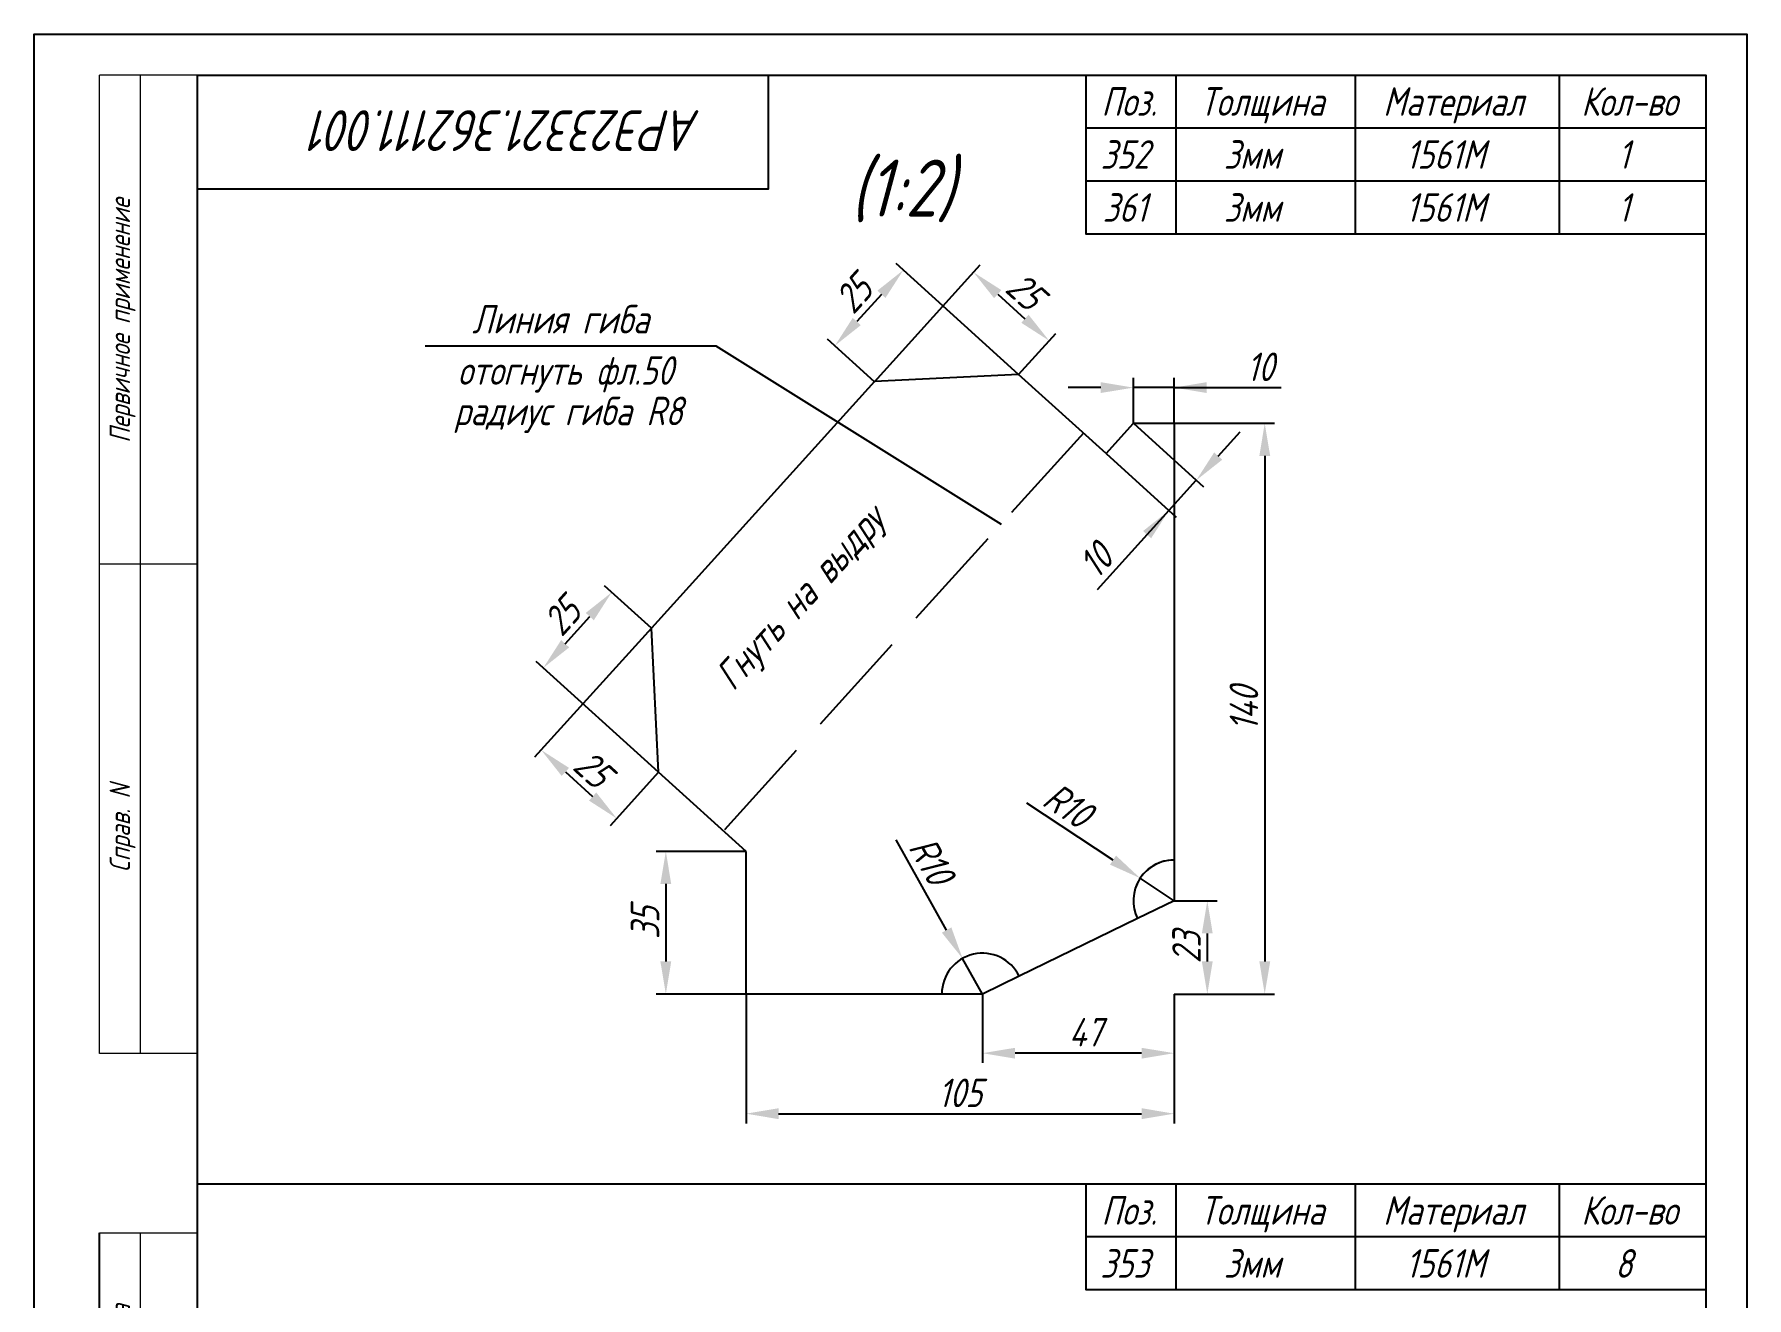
# Model space of a CAD drawing. Header units: millimetres. Extents: x -37166 to -34073, y -441 to 2979.
# Drawn here: x -35527 to -35317, y 395.4 to 550.4 of the extents above; entities that cross this region are included whole.
import ezdxf
from ezdxf.enums import TextEntityAlignment as Align

# ---------------------------------------------------------------- set-up
doc = ezdxf.new("R2010")
doc.units = ezdxf.units.MM
doc.header["$PDSIZE"] = -1
doc.linetypes.add('Short_dashed', pattern=[5, 3.75, -1.25])
doc.linetypes.add('SLD-Сплошная', pattern=[0])
for name, color, linetype in [('Frame', 6, 'Continuous'), ('ОСНОВНАЯ_НАДПИСЬ', 7, 'SLD-Сплошная'), ('ЧЕРТЕЖ', 7, 'Continuous')]:
    doc.layers.add(name, color=color, linetype=linetype)
doc.styles.add('SLDTEXTSTYLE0', font='ГОСТ тип А наклонный.ttf')
doc.styles.get("Standard").update_dxf_attribs({"font": 'ГОСТ тип А наклонный.ttf'})
doc.styles.add('ГОСТ', font='ГОСТ тип А.ttf', dxfattribs={"oblique": 15})
doc.dimstyles.new('dim1', dxfattribs={"dimtxt": 3.5, "dimasz": 4, "dimexe": 1.2, "dimexo": 0, "dimgap": 0.8, "dimtad": 1, "dimdec": 0, "dimdsep": 46, "dimtxsty": 'Standard', "dimcen": 5, "dimadec": 0, "dimazin": 0, "dimtfac": 1, "dimtdec": 0, "dimtmove": 0, "dimatfit": 3, "dimfxl": 0, "dimtolj": 1, "dimtzin": 0, "dimarcsym": 0})

# ---------------------------------------------------------------- blocks, each defined once
blk = doc.blocks.new('stamp-side-22600')
at = {"layer": 'Frame'}
blk.add_line((-12, 0), (-12, 145), dxfattribs=at)
at = {"layer": 'Frame', "lineweight": 13}
for p, q in [((-12, 145), (0, 145)), ((-12, 110), (0, 110)), ((0, 85), (-12, 85)), ((-12, 60), (0, 60)), ((0, 25), (-12, 25)), ((0, 0), (-12, 0))]:
    blk.add_line(p, q, dxfattribs=at)
at = {"layer": 'Frame', "color": 7, "lineweight": 13}
blk.add_line((-7, 145), (-7, 0), dxfattribs=at)
at = {"color": 7, "lineweight": 13, "style": 'ГОСТ', "oblique": 15}
for s, p in [('Подпись и дата', (-8.25, 115.55)), ('Инв. N дубл.', (-8.25, 88.76)), ('Взамен инв. N', (-8.25, 61.42)), ('Подпись и дата', (-8.25, 30.25)), ('Инв. N подл.', (-8.25, 2.97))]:
    blk.add_text(s, height=2.5, rotation=90, dxfattribs=at).set_placement(p)
blk = doc.blocks.new('stamp-side-w22600')
at = {"layer": 'Frame', "lineweight": 13}
for p, q in [((0, 287), (-12, 287)), ((-12, 167), (-12, 287)), ((0, 227), (-12, 227)), ((0, 167), (-12, 167))]:
    blk.add_line(p, q, dxfattribs=at)
at = {"layer": 'Frame', "color": 7, "lineweight": 13}
blk.add_line((-7, 287), (-7, 167), dxfattribs=at)
blk.add_blockref('stamp-side-22600', (0, 0))
at = {"color": 7, "lineweight": 13, "style": 'ГОСТ', "oblique": 15}
for s, p in [('Первичное применение', (-8.25, 241.89)), ('Справ. N', (-8.25, 189.23))]:
    blk.add_text(s, height=2.5, rotation=90, dxfattribs=at).set_placement(p)
blk = doc.blocks.new('A4-vert-gost-02-Neptun')
at = {"layer": 'Frame', "color": 7}
blk.add_lwpolyline([(0, 0), (0, 297), (210, 297), (210, 0)], close=True, dxfattribs=at)
at = {"layer": 'Frame'}
blk.add_lwpolyline([(20, 5), (20, 292), (205, 292), (205, 5)], close=True, dxfattribs=at)
blk.add_lwpolyline([(90, 292), (90, 278), (20, 278)], dxfattribs=at)
blk.add_blockref('stamp-side-w22600', (20, 5))
at = {"layer": 'ОСНОВНАЯ_НАДПИСЬ', "lineweight": 13, "style": 'SLDTEXTSTYLE0', "oblique": 7.5}
blk.add_attdef('PAGE', text='', height=3.5, dxfattribs=at).set_placement((199.52, 7.97), align=Align.CENTER)
at = {"layer": 'ЧЕРТЕЖ', "style": 'ГОСТ', "oblique": 15}
blk.add_attdef('НОМЕР ЧЕРТЕЖА', text='', height=5, rotation=180, dxfattribs=at).set_placement((58.02, 285.18), align=Align.MIDDLE_CENTER)
blk.add_attdef('Номер чертежа', text='', height=7, dxfattribs=at).set_placement((141.15, 13.28), align=Align.MIDDLE_CENTER)
blk = doc.blocks.new('*D6885')
at = {"color": 0, "lineweight": -2}
for p, q in [((-35410.71, 432.63), (-35410.71, 424.18)), ((-35387.21, 432.63), (-35387.21, 424.18)), ((-35391.21, 425.38), (-35406.71, 425.38))]:
    blk.add_line(p, q, dxfattribs=at)
at = {"color": 0}
for points in [[(-35406.71, 426.04), (-35406.71, 424.71), (-35410.71, 425.38)], [(-35391.21, 424.71), (-35391.21, 426.04), (-35387.21, 425.38)]]:
    blk.add_solid(points, dxfattribs=at)
at = {"layer": 'Defpoints', "color": 0}
for p in [(-35410.71, 432.63), (-35387.21, 432.63), (-35410.71, 425.38)]:
    blk.add_point(p, dxfattribs=at)
at = {"color": 0, "insert": (-35398.07, 427.95), "char_height": 3.5, "attachment_point": 5}
blk.add_mtext('\\A1;47', dxfattribs=at)
blk = doc.blocks.new('*D6886')
at = {"color": 0, "lineweight": -2}
for p, q in [((-35387.21, 444.07), (-35381.94, 444.07)), ((-35383.14, 440.07), (-35383.14, 436.63)), ((-35387.21, 432.63), (-35381.94, 432.63))]:
    blk.add_line(p, q, dxfattribs=at)
at = {"color": 0}
for points in [[(-35382.48, 440.07), (-35383.81, 440.07), (-35383.14, 444.07)], [(-35383.81, 436.63), (-35382.48, 436.63), (-35383.14, 432.63)]]:
    blk.add_solid(points, dxfattribs=at)
at = {"layer": 'Defpoints', "color": 0}
for p in [(-35387.21, 444.07), (-35387.21, 432.63), (-35383.14, 432.63)]:
    blk.add_point(p, dxfattribs=at)
at = {"color": 0, "insert": (-35385.69, 438.35), "char_height": 3.5, "attachment_point": 5, "rotation": 90}
blk.add_mtext('\\A1;23', dxfattribs=at)
blk = doc.blocks.new('*D6887')
at = {"color": 0, "lineweight": -2}
for p, q in [((-35387.21, 502.63), (-35374.9, 502.63)), ((-35376.1, 498.63), (-35376.1, 436.63)), ((-35387.21, 432.63), (-35374.9, 432.63))]:
    blk.add_line(p, q, dxfattribs=at)
at = {"color": 0}
for points in [[(-35375.43, 498.63), (-35376.76, 498.63), (-35376.1, 502.63)], [(-35376.76, 436.63), (-35375.43, 436.63), (-35376.1, 432.63)]]:
    blk.add_solid(points, dxfattribs=at)
at = {"layer": 'Defpoints', "color": 0}
for p in [(-35387.21, 502.63), (-35387.21, 432.63), (-35376.1, 432.63)]:
    blk.add_point(p, dxfattribs=at)
at = {"color": 0, "insert": (-35378.65, 467.63), "char_height": 3.5, "attachment_point": 5, "rotation": 90}
blk.add_mtext('\\A1;140', dxfattribs=at)
blk = doc.blocks.new('*D6888')
at = {"color": 0, "lineweight": -2}
for p, q in [((-35439.71, 432.63), (-35439.71, 416.76)), ((-35387.21, 432.63), (-35387.21, 416.76)), ((-35435.71, 417.96), (-35391.21, 417.96))]:
    blk.add_line(p, q, dxfattribs=at)
at = {"color": 0}
for points in [[(-35435.71, 418.63), (-35435.71, 417.29), (-35439.71, 417.96)], [(-35391.21, 417.29), (-35391.21, 418.63), (-35387.21, 417.96)]]:
    blk.add_solid(points, dxfattribs=at)
at = {"layer": 'Defpoints', "color": 0}
for p in [(-35439.71, 432.63), (-35387.21, 432.63), (-35387.21, 417.96)]:
    blk.add_point(p, dxfattribs=at)
at = {"color": 0, "insert": (-35413.46, 420.51), "char_height": 3.5, "attachment_point": 5}
blk.add_mtext('\\A1;105', dxfattribs=at)
blk = doc.blocks.new('*D6889')
at = {"color": 0, "lineweight": -2}
for p, q in [((-35392.21, 502.63), (-35392.21, 508.21)), ((-35387.21, 502.63), (-35387.21, 508.21)), ((-35396.21, 507.01), (-35400.21, 507.01)), ((-35387.21, 507.01), (-35392.21, 507.01)), ((-35387.21, 507.01), (-35374.09, 507.01)), ((-35383.21, 507.01), (-35379.21, 507.01))]:
    blk.add_line(p, q, dxfattribs=at)
at = {"color": 0}
for points in [[(-35396.21, 506.35), (-35396.21, 507.68), (-35392.21, 507.01)], [(-35383.21, 507.68), (-35383.21, 506.35), (-35387.21, 507.01)]]:
    blk.add_solid(points, dxfattribs=at)
at = {"layer": 'Defpoints', "color": 0}
for p in [(-35392.21, 507.01), (-35392.21, 502.63), (-35387.21, 502.63)]:
    blk.add_point(p, dxfattribs=at)
at = {"color": 0, "insert": (-35376.65, 509.56), "char_height": 3.5, "attachment_point": 5}
blk.add_mtext('\\A1;10', dxfattribs=at)
blk = doc.blocks.new('*D6890')
at = {"color": 0, "lineweight": -2}
for p, q in [((-35392.21, 502.63), (-35383.6, 494.84)), ((-35381.8, 498.62), (-35379.12, 501.58)), ((-35395.56, 498.93), (-35386.95, 491.14)), ((-35387.84, 491.94), (-35384.49, 495.65)), ((-35387.84, 491.94), (-35396.65, 482.21)), ((-35390.53, 488.98), (-35393.21, 486.01))]:
    blk.add_line(p, q, dxfattribs=at)
at = {"color": 0}
for points in [[(-35382.3, 499.06), (-35381.31, 498.17), (-35384.49, 495.65)], [(-35390.03, 488.53), (-35391.02, 489.42), (-35387.84, 491.94)]]:
    blk.add_solid(points, dxfattribs=at)
at = {"layer": 'Defpoints', "color": 0}
for p in [(-35392.21, 502.63), (-35395.56, 498.93), (-35384.49, 495.65)]:
    blk.add_point(p, dxfattribs=at)
at = {"color": 0, "insert": (-35396.82, 485.82), "char_height": 3.5, "attachment_point": 5, "rotation": 47.8624}
blk.add_mtext('\\A1;10', dxfattribs=at)
blk = doc.blocks.new('*D6891')
at = {"color": 0, "lineweight": -2}
for p, q in [((-35439.71, 450.13), (-35450.74, 450.13)), ((-35449.54, 446.13), (-35449.54, 436.63)), ((-35439.71, 432.63), (-35450.74, 432.63))]:
    blk.add_line(p, q, dxfattribs=at)
at = {"color": 0}
for points in [[(-35448.88, 446.13), (-35450.21, 446.13), (-35449.54, 450.13)], [(-35450.21, 436.63), (-35448.88, 436.63), (-35449.54, 432.63)]]:
    blk.add_solid(points, dxfattribs=at)
at = {"layer": 'Defpoints', "color": 0}
for p in [(-35439.71, 450.13), (-35449.54, 432.63), (-35439.71, 432.63)]:
    blk.add_point(p, dxfattribs=at)
at = {"color": 0, "insert": (-35452.09, 441.38), "char_height": 3.5, "attachment_point": 5, "rotation": 90}
blk.add_mtext('\\A1;35', dxfattribs=at)
blk = doc.blocks.new('*D6892')
at = {"color": 0, "lineweight": -2}
for p, q in [((-35406.28, 508.63), (-35421.31, 522.23)), ((-35423.11, 518.45), (-35426.13, 515.12)), ((-35423.94, 507.74), (-35429.7, 512.96))]:
    blk.add_line(p, q, dxfattribs=at)
at = {"color": 0}
for points in [[(-35422.61, 518.01), (-35423.6, 518.9), (-35420.42, 521.42)], [(-35426.62, 515.56), (-35425.63, 514.67), (-35428.81, 512.15)]]:
    blk.add_solid(points, dxfattribs=at)
at = {"layer": 'Defpoints', "color": 0}
for p in [(-35428.81, 512.15), (-35406.28, 508.63), (-35423.94, 507.74)]:
    blk.add_point(p, dxfattribs=at)
at = {"color": 0, "insert": (-35426.51, 518.5), "char_height": 3.5, "attachment_point": 5, "rotation": 47.8624}
blk.add_mtext('\\A1;25', dxfattribs=at)
blk = doc.blocks.new('*D6893')
at = {"color": 0, "lineweight": -2}
for p, q in [((-35423.94, 507.74), (-35411, 522.05)), ((-35408.84, 518.47), (-35405.5, 515.45)), ((-35406.28, 508.63), (-35401.73, 513.66))]:
    blk.add_line(p, q, dxfattribs=at)
at = {"color": 0}
for points in [[(-35408.39, 518.97), (-35409.29, 517.98), (-35411.81, 521.16)], [(-35405.95, 514.96), (-35405.06, 515.95), (-35402.54, 512.77)]]:
    blk.add_solid(points, dxfattribs=at)
at = {"layer": 'Defpoints', "color": 0}
for p in [(-35402.54, 512.77), (-35406.28, 508.63), (-35423.94, 507.74)]:
    blk.add_point(p, dxfattribs=at)
at = {"color": 0, "insert": (-35405.46, 518.85), "char_height": 3.5, "attachment_point": 5, "rotation": 317.8624}
blk.add_mtext('\\A1;25', dxfattribs=at)
blk = doc.blocks.new('*D6894')
at = {"color": 0, "lineweight": -2}
for p, q in [((-35451.31, 477.49), (-35457.07, 482.7)), ((-35461.88, 475.59), (-35458.87, 478.93)), ((-35450.43, 459.84), (-35465.46, 473.43))]:
    blk.add_line(p, q, dxfattribs=at)
at = {"color": 0}
for points in [[(-35458.37, 478.48), (-35459.36, 479.38), (-35456.18, 481.9)], [(-35462.38, 476.04), (-35461.39, 475.15), (-35464.57, 472.63)]]:
    blk.add_solid(points, dxfattribs=at)
at = {"layer": 'Defpoints', "color": 0}
for p in [(-35456.18, 481.9), (-35451.31, 477.49), (-35450.43, 459.84)]:
    blk.add_point(p, dxfattribs=at)
at = {"color": 0, "insert": (-35462.27, 478.97), "char_height": 3.5, "attachment_point": 5, "rotation": 47.8624}
blk.add_mtext('\\A1;25', dxfattribs=at)
blk = doc.blocks.new('*D6895')
at = {"color": 0, "lineweight": -2}
for p, q in [((-35451.31, 477.49), (-35465.63, 461.67)), ((-35461.86, 459.87), (-35458.52, 456.85)), ((-35450.43, 459.84), (-35456.36, 453.28))]:
    blk.add_line(p, q, dxfattribs=at)
at = {"color": 0}
for points in [[(-35461.41, 460.37), (-35462.31, 459.38), (-35464.82, 462.56)], [(-35458.97, 456.36), (-35458.07, 457.35), (-35455.56, 454.17)]]:
    blk.add_solid(points, dxfattribs=at)
at = {"layer": 'Defpoints', "color": 0}
for p in [(-35451.31, 477.49), (-35450.43, 459.84), (-35455.56, 454.17)]:
    blk.add_point(p, dxfattribs=at)
at = {"color": 0, "insert": (-35458.48, 460.25), "char_height": 3.5, "attachment_point": 5, "rotation": 317.8624}
blk.add_mtext('\\A1;25', dxfattribs=at)
blk = doc.blocks.new('*D6896')
at = {"color": 0, "lineweight": -2}
for p, q in [((-35394.7, 449.05), (-35405.26, 456.06)), ((-35387.21, 444.07), (-35391.37, 446.84))]:
    blk.add_line(p, q, dxfattribs=at)
blk.add_arc((-35387.21, 444.07), 5, 90, 160.1915, dxfattribs=at)
at = {"color": 0}
blk.add_solid([(-35395.07, 448.5), (-35394.33, 449.61), (-35391.37, 446.84)], dxfattribs=at)
at = {"layer": 'Defpoints', "color": 0}
for p in [(-35391.37, 446.84), (-35387.21, 444.07)]:
    blk.add_point(p, dxfattribs=at)
at = {"color": 0, "insert": (-35400.24, 455.79), "char_height": 3.5, "attachment_point": 5, "rotation": 326.4073}
blk.add_mtext('\\A1;R10', dxfattribs=at)
blk = doc.blocks.new('*D6897')
at = {"color": 0, "lineweight": -2}
for p, q in [((-35415.11, 440.48), (-35421.31, 451.53)), ((-35410.71, 432.63), (-35413.15, 436.99))]:
    blk.add_line(p, q, dxfattribs=at)
at = {"color": 0}
blk.add_solid([(-35415.69, 440.16), (-35414.53, 440.81), (-35413.15, 436.99)], dxfattribs=at)
at = {"layer": 'Defpoints', "color": 0}
for p in [(-35413.15, 436.99), (-35410.71, 432.63)]:
    blk.add_point(p, dxfattribs=at)
at = {"color": 0, "insert": (-35416.96, 449), "char_height": 3.5, "attachment_point": 5, "rotation": 299.2871}
blk.add_mtext('\\A1;R10', dxfattribs=at)

msp = doc.modelspace()

# ---------------------------------------------------------------- linework, layer by layer
at = {"color": 6, "ltscale": 0.05}
for p, q in [((-35386.991, 545.351), (-35386.991, 525.851)), ((-35364.991, 545.351), (-35364.991, 525.851)), ((-35339.991, 545.351), (-35339.991, 525.851)), ((-35321.991, 538.851), (-35397.991, 538.851)), ((-35386.991, 409.343), (-35386.991, 396.343)), ((-35364.991, 409.343), (-35364.991, 396.343)), ((-35339.991, 409.343), (-35339.991, 396.343)), ((-35321.991, 402.843), (-35397.991, 402.843))]:
    msp.add_line(p, q, dxfattribs=at)
at = {"color": 7, "ltscale": 0.05}
msp.add_line((-35321.991, 532.351), (-35397.991, 532.351), dxfattribs=at)
at = {"color": 2}
for p, q in [((-35406.284, 508.627), (-35423.939, 507.745)), ((-35395.561, 498.926), (-35406.284, 508.627)), ((-35423.939, 507.745), (-35451.312, 477.491)), ((-35395.561, 498.926), (-35392.206, 502.634)), ((-35392.206, 502.634), (-35387.206, 502.634)), ((-35387.206, 502.634), (-35387.206, 449.072)), ((-35450.429, 459.835), (-35451.312, 477.491)), ((-35439.706, 450.134), (-35450.429, 459.835)), ((-35439.706, 432.634), (-35439.706, 450.134)), ((-35391.702, 441.884), (-35406.211, 434.822)), ((-35415.706, 432.634), (-35439.706, 432.634))]:
    msp.add_line(p, q, dxfattribs=at)
at = {"color": 2, "linetype": 'Short_dashed', "ltscale": 3.5}
msp.add_line((-35398.327, 501.429), (-35442.472, 452.636), dxfattribs=at)
at = {"color": 6}
msp.add_line((-35506.991, 409.343), (-35321.991, 409.343), dxfattribs=at)
at = {"color": 6, "ltscale": 0.05}
for points in [[(-35397.991, 545.351), (-35321.991, 545.351), (-35321.991, 525.851), (-35397.991, 525.851)], [(-35397.991, 409.343), (-35321.991, 409.343), (-35321.991, 396.343), (-35397.991, 396.343)]]:
    msp.add_lwpolyline(points, close=True, dxfattribs=at)
at = {"color": 7}
msp.add_lwpolyline([(-35479.058, 512.122), (-35443.419, 512.122), (-35408.44, 490.25)], dxfattribs=at)
at = {"color": 2}
for points in [[(-35387.206, 449.072), (-35387.206, 444.072), (-35391.702, 441.884)], [(-35406.211, 434.822), (-35410.706, 432.634), (-35415.706, 432.634)]]:
    msp.add_lwpolyline(points, dxfattribs=at)
for centre, start, end in [((-35387.206, 444.072), 90, 205.95338), ((-35410.706, 432.634), 25.95338, 180)]:
    msp.add_arc(centre, 5, start, end, dxfattribs=at)

# ---------------------------------------------------------------- block references
at = {"color": 2, "lineweight": 100, "ltscale": 0.4}
ref = msp.add_blockref('A4-vert-gost-02-Neptun', (-35526.989, 253.351), dxfattribs=at)
ref.add_attrib('НОМЕР ЧЕРТЕЖА', 'АРЭ23321.362111.001', dxfattribs={"layer": 'ЧЕРТЕЖ', "height": 5, "rotation": 180, "style": 'ГОСТ', "oblique": 15}).set_placement((-35468.967, 538.531), align=Align.MIDDLE_CENTER)

# ---------------------------------------------------------------- texts
at = {"color": 7, "style": 'ГОСТ', "oblique": 15}
for s, p in [('Линия гиба', (-35462.451, 513.653)), ('отогнуть фл.50', (-35461.857, 507.36)), ('радиус гиба R8', (-35461.491, 502.395))]:
    msp.add_text(s, height=3.5, dxfattribs=at).set_placement(p, align=Align.CENTER)
msp.add_text('Гнуть на выдру', height=3.5, rotation=47.86241, dxfattribs=at).set_placement((-35431.823, 480.085), align=Align.CENTER)
at = {"color": 7, "char_height": 3.5, "attachment_point": 2, "style": 'ГОСТ'}
for s, insert in [('{\\A1;Поз.}', (-35392.727, 543.851)), ('{\\A1;Толщина}', (-35376.425, 543.851)), ('{\\A1;Материал}', (-35352.975, 543.851)), ('{\\A1;Кол-во}', (-35331.39, 543.851)), ('352', (-35393.252, 537.351)), ('{\\A1;3мм}', (-35377.642, 537.351)), ('{\\A1;1561М}', (-35353.953, 537.351)), ('{\\A1;1}', (-35332.082, 537.351)), ('361', (-35393.252, 530.851)), ('{\\A1;3мм}', (-35377.642, 530.851)), ('{\\A1;1561М}', (-35353.953, 530.851)), ('{\\A1;1}', (-35332.082, 530.851)), ('{\\A1;Поз.}', (-35392.727, 407.843)), ('{\\A1;Толщина}', (-35376.425, 407.843)), ('{\\A1;Материал}', (-35352.975, 407.843)), ('{\\A1;Кол-во}', (-35331.39, 407.843)), ('353', (-35393.252, 401.343)), ('{\\A1;3мм}', (-35377.642, 401.343)), ('{\\A1;1561М}', (-35353.953, 401.343)), ('{\\A1;8}', (-35332.082, 401.343))]:
    msp.add_mtext(s, dxfattribs=dict(at, insert=insert))

# ---------------------------------------------------------------- dimensions: what is measured, and where the dimension line sits
for base, p1, p2, angle, picture, middle in [((-35428.809, 512.151), (-35406.284, 508.627), (-35423.939, 507.745), 227.86241, '*D6892', (-35426.507, 518.496)), ((-35402.536, 512.769), (-35423.939, 507.745), (-35406.284, 508.627), 137.86241, '*D6893', (-35405.46, 518.853)), ((-35456.182, 481.897), (-35450.429, 459.835), (-35451.312, 477.491), 47.86241, '*D6894', (-35462.266, 478.973)), ((-35455.556, 454.169), (-35451.312, 477.491), (-35450.429, 459.835), 137.86241, '*D6895', (-35458.479, 460.253))]:
    dim = msp.add_linear_dim(base=base, p1=p1, p2=p2, angle=angle, dimstyle='dim1', override={"dimscale": 1, "dimlfac": 2, "dimtxsty": 'Standard', "dimsah": 1, "dimtolj": 1})
    dim.commit()
    dim.dimension.update_dxf_attribs({"geometry": picture, "text_midpoint": middle})
for base, p1, p2, angle, picture, middle, dimtype in [((-35392.206, 507.012), (-35387.206, 502.634), (-35392.206, 502.634), 180, '*D6889', (-35376.646, 507.012), 160), ((-35384.487, 495.65), (-35395.561, 498.926), (-35392.206, 502.634), 47.86241, '*D6890', (-35394.927, 484.111), 161), ((-35376.095, 432.634), (-35387.206, 502.634), (-35387.206, 432.634), 90, '*D6887', (-35376.095, 467.634), 160), ((-35449.545, 432.634), (-35439.706, 450.134), (-35439.706, 432.634), 90, '*D6891', (-35449.545, 441.384), 160), ((-35383.144, 432.634), (-35387.206, 444.072), (-35387.206, 432.634), 90, '*D6886', (-35383.144, 438.353), 160), ((-35387.206, 417.961), (-35439.706, 432.634), (-35387.206, 432.634), 180, '*D6888', (-35413.456, 417.961), 160), ((-35410.706, 425.376), (-35387.206, 432.634), (-35410.706, 432.634), 180, '*D6885', (-35398.067, 425.376), 160)]:
    dim = msp.add_linear_dim(base=base, p1=p1, p2=p2, angle=angle, dimstyle='dim1', override={"dimscale": 1, "dimlfac": 2, "dimsah": 1})
    dim.commit()
    dim.dimension.update_dxf_attribs({"geometry": picture, "text_midpoint": middle, "dimtype": dimtype})
for center, mpoint, picture, middle in [((-35387.206, 444.072), (-35391.371, 446.838), '*D6896', (-35401.646, 453.663)), ((-35410.706, 432.634), (-35413.152, 436.995), '*D6897', (-35419.186, 447.753))]:
    dim = msp.add_radius_dim(center=center, mpoint=mpoint, dimstyle='dim1', override={"dimscale": 1, "dimlfac": 2, "dimtxsty": 'Standard', "dimsah": 1, "dimtolj": 1})
    dim.commit()
    dim.dimension.update_dxf_attribs({"geometry": picture, "text_midpoint": middle, "dimtype": 164})

# ---------------------------------------------------------------- next in the draw order: texts
at = {"color": 7, "insert": (-35414.231, 527.288), "char_height": 7, "attachment_point": 9, "style": 'ГОСТ', "bg_fill": 2}
msp.add_mtext('{\\A1;(1:2)}', dxfattribs=at)

doc.saveas('drawing.dxf')
